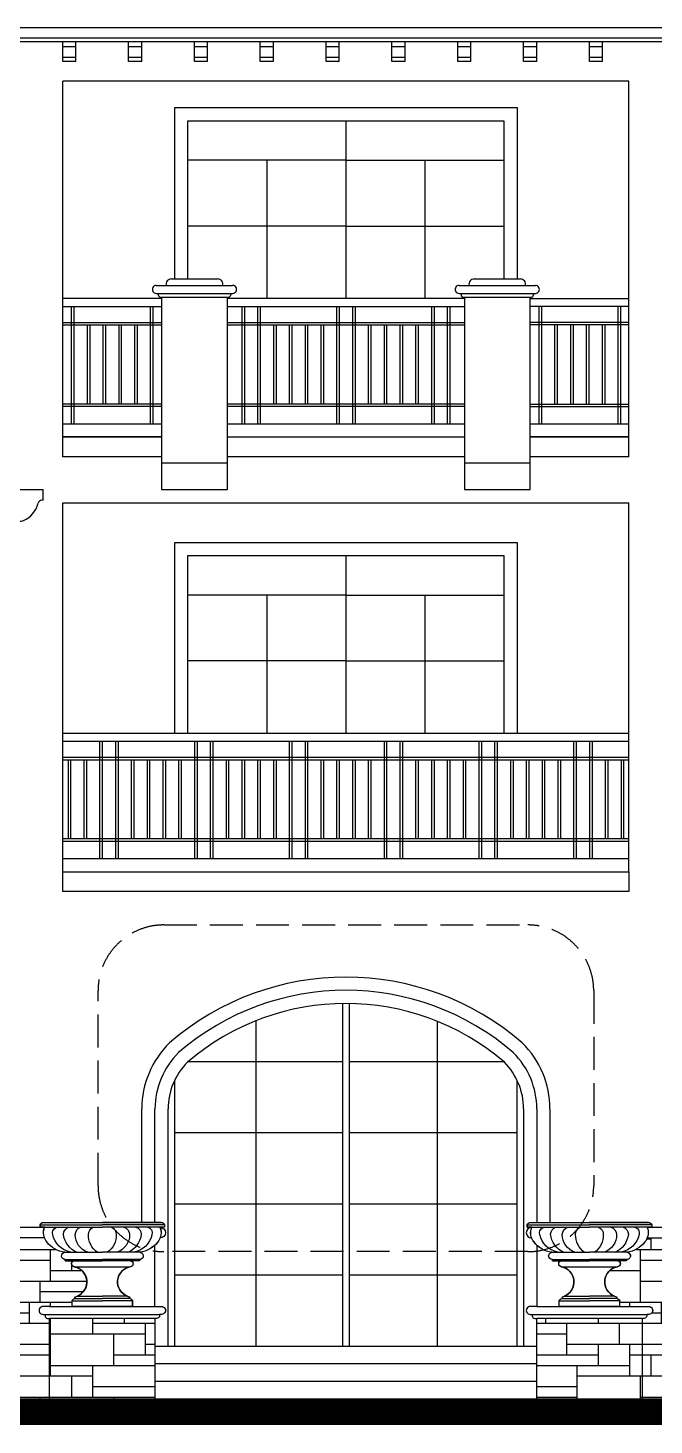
# Model space of a CAD drawing. Extents: x -34815 to 81416, y -425322 to 67478.
# Drawn here: x 24374 to 29129, y -275652 to -265047 of the extents above; entities that cross this region are included whole.
import ezdxf

# ---------------------------------------------------------------- set-up
doc = ezdxf.new("R2010")
doc.units = 0
doc.header["$LTSCALE"] = 1000
doc.header["$MEASUREMENT"] = 0
doc.linetypes.add('DASH', pattern=[0.35, 0.25, -0.1])
for name, color, linetype in [('MC', 4, 'Continuous'), ('PUB_HATCH', 8, 'Continuous'), ('STAIR', 4, 'Continuous'), ('WINDOW', 4, 'Continuous'), ('y-设计-02', 7, 'Continuous'), ('坯担层', 7, 'Continuous'), ('填充', 5, 'Continuous')]:
    doc.layers.add(name, color=color, linetype=linetype)
doc.layers.add('WALL', color=2, linetype='Continuous', lineweight=25)
pattern_1 = [(7.016477563892661e-15, (-33054.83186928149, -6.02341783193459e-12), (-2.483883642056758e-13, 1600), [1200, -400]), (7.016477563892661e-15, (-33054.83186928149, 79.99999999999397), (-2.483883642056758e-13, 1600), [-480, 480, -240, 400]), (7.016477563892661e-15, (-33054.83186928149, 159.999999999994), (-2.483883642056758e-13, 1600), [-720, 880.0000000000001]), (7.016477563892661e-15, (-33054.83186928149, 239.999999999994), (-2.483883642056758e-13, 1600), [720, -880.0000000000001]), (7.016477563892661e-15, (-33054.83186928149, 319.999999999994), (-2.483883642056758e-13, 1600), [-320, 1280]), (7.016477563892661e-15, (-33054.83186928149, 399.999999999994), (-2.483883642056758e-13, 1600), [560, -400, 480, -160]), (7.016477563892661e-15, (-32494.83186928149, 479.9999999999941), (-2.483883642056758e-13, 1600), [1280, -320]), (7.016477563892661e-15, (-33134.83186928149, 559.999999999994), (-2.483883642056758e-13, 1600), [880.0000000000001, -720]), (7.016477563892661e-15, (-33374.83186928149, 639.999999999994), (-2.483883642056758e-13, 1600), [720, -880.0000000000001]), (7.016477563892661e-15, (-33054.83186928149, 719.999999999994), (-2.483883642056758e-13, 1600), [1280, -320]), (7.016477563892661e-15, (-33054.83186928149, 799.999999999994), (-2.483883642056758e-13, 1600), [-640, 400, -240, 320]), (7.016477563892661e-15, (-32254.83186928149, 879.9999999999942), (-2.483883642056758e-13, 1600), [960, -640]), (7.016477563892661e-15, (-32894.83186928149, 959.999999999994), (-2.483883642056758e-13, 1600), [640, -320, 240, -400]), (7.016477563892661e-15, (-32574.83186928149, 1039.999999999994), (-2.483883642056758e-13, 1600), [640, -240, 400, -320]), (7.016477563892661e-15, (-31934.83186928149, 1119.999999999994), (-2.483883642056758e-13, 1600), [960, -640]), (7.016477563892661e-15, (-32574.83186928149, 1199.999999999994), (-2.483883642056758e-13, 1600), [640, -960]), (7.016477563892661e-15, (-32254.83186928149, 1279.999999999994), (-2.483883642056758e-13, 1600), [720, -880.0000000000001]), (7.016477563892661e-15, (-32254.83186928149, 1359.999999999994), (-2.483883642056758e-13, 1600), [-480, 1120]), (7.016477563892661e-15, (-32734.83186928149, 1439.999999999994), (-2.483883642056758e-13, 1600), [480, -1120]), (7.016477563892661e-15, (-32254.83186928149, 1519.999999999994), (-2.483883642056758e-13, 1600), [1120, -480]), (90, (-33054.83186928149, 639.999999999994), (-1600, -1.504166202738876e-13), [240, -640, 560, -160]), (90, (-32894.83186928149, 719.999999999994), (-1600, -1.504166202738876e-13), [400, -240, 160, -800]), (90, (-32814.83186928149, 399.999999999994), (-1600, -1.504166202738876e-13), [160, -1440]), (90, (-32734.83186928149, 239.999999999994), (-1600, -1.504166202738876e-13), [160, -960, 240, -240]), (90, (-32654.83186928149, 559.9999999999941), (-1600, -1.504166202738876e-13), [160, -1440]), (90, (-32574.83186928149, -5.948901322672887e-12), (-1600, -1.504166202738876e-13), [240, -720, 400, -240]), (90, (-32494.83186928149, 319.9999999999941), (-1600, -1.504166202738876e-13), [240, -1360]), (90, (-32414.83186928149, 719.9999999999941), (-1600, -1.504166202738876e-13), [240, -80, 160, -1120]), (90, (-32334.83186928149, 79.99999999999409), (-1600, -1.504166202738876e-13), [240, -1360]), (90, (-32254.83186928149, 479.9999999999941), (-1600, -1.504166202738876e-13), [240, -80, 240, -160, 400, -480]), (90, (-32094.83186928149, 479.9999999999941), (-1600, -1.504166202738876e-13), [-1120, 160, -160, 160]), (90, (-32014.83186928149, 719.9999999999941), (-1600, -1.504166202738876e-13), [160, -1440]), (90, (-31934.83186928149, 159.9999999999941), (-1600, -1.504166202738876e-13), [160, -560, 400, -480]), (90, (-31854.83186928149, 399.9999999999941), (-1600, -1.504166202738876e-13), [80, -1040, 240, -240]), (90, (-31774.83186928149, 479.9999999999942), (-1600, -1.504166202738876e-13), [400, -400, 240, -560]), (90, (-31694.83186928149, 879.9999999999943), (-1600, -1.504166202738876e-13), [240, -400, 160, -800]), (90, (-31614.83186928149, 319.9999999999942), (-1600, -1.504166202738876e-13), [160, -1440]), (90, (-31534.83186928149, 479.9999999999942), (-1600, -1.504166202738876e-13), [160, -480, 240, -720])]

# ---------------------------------------------------------------- blocks, each defined once
blk = doc.blocks.new('gfdrewtwe')
at = {"layer": 'WALL'}
for p, q in [((12339.7985711424, 35849.06771318459), (12689.79857090398, 35849.06771258854)), ((12224.7985706623, 35799.0677129769), (12804.80244399797, 35799.06771264547)), ((12224.80009657101, 35739.0677128875), (12804.80196353703, 35739.06771298191)), ((12239.79857105346, 35739.06771322277), (12239.79857105346, 35729.06771289308)), ((12789.79857099292, 35739.06771322277), (12789.79857099292, 35729.06771289308)), ((12259.79857105672, 35709.06771289308), (12769.80039462497, 35709.0677129762)), ((12264.7985710488, 35709.0677128939), (12264.79857111266, 34249.06771330383)), ((12764.7985710731, 34249.06771306541), (12764.79857107282, 35709.06771297538)), ((12764.79857107308, 34449.06771351832), (12264.79857110474, 34449.0677134985)), ((12264.79857111266, 34249.06771330383), (12764.79857111266, 34249.06771306541))]:
    blk.add_line(p, q, dxfattribs=at)
for centre, radius, start, end in [((12339.7985710828, 35809.06771354222), 40, 90, 194.4775130866641), ((12689.79857096359, 35809.06771354222), 40, 345.5224869133359, 90), ((12224.79857075171, 35769.06771284279), 30.00000005268088, 90.00000004002067, 270.000000066701), ((12804.79857129467, 35769.06771284279), 30.00000005268088, 269.9999999199587, 89.99999995997936), ((12259.79857105346, 35729.06771289308), 20, 180, 270), ((12769.79857099292, 35729.06771289308), 20, 269.9999999866598, 0)]:
    blk.add_arc(centre, radius, start, end, dxfattribs=at)
blk = doc.blocks.new('123')
for p, q in [((-73995.15248592373, -17366.14797846003), (-73895.15248592373, -17366.14797846003)), ((-73525.15248595044, -17366.14797846003), (-73425.15248595044, -17366.14797846003)), ((-73055.15248595044, -17366.14797846003), (-72955.15248595044, -17366.14797846003)), ((-72595.15248595044, -17366.14797846003), (-72495.15248595044, -17366.14797846003)), ((-72135.15248595044, -17366.14797846003), (-72035.15248595044, -17366.14797846003)), ((-71665.15248595044, -17366.14797846003), (-71565.15248595044, -17366.14797846003)), ((-71195.15248563408, -17366.14797846003), (-71095.15248563408, -17366.14797846003)), ((-73670.152485954, -19066.81021053753), (-74220.15248589346, -19066.81021010487)), ((-73731.42265274154, -19006.81021063859), (-74158.88231916897, -19006.81021039432)), ((-70870.13885349798, -19066.81021010487), (-71420.13885343744, -19066.81021010487)), ((-70931.40902028553, -19006.81021063859), (-71358.86868671306, -19006.81021039395)), ((-74195.15248589811, -19096.81021043374), (-73695.15248587413, -19096.81021035225)), ((-71395.1388534421, -19096.81021043374), (-70895.13885341813, -19096.81021035225))]:
    blk.add_line(p, q)
at = {"linetype": 'DASH'}
blk.add_lwpolyline([(-74195.15248905297, -17353.23393414263), (-74195.15248905297, -16776.81021008942), (-70895.13885033847, -16776.81021008942), (-70895.13885033847, -17353.23393414263)], dxfattribs=at)
for points in [[(-74195.15248905297, -17353.23393414263), (-70895.13885033847, -17353.23393414263)], [(-73995.15248592373, -17353.23393414263), (-73995.15248592373, -17435.07273512318), (-73895.15248592373, -17435.07273512318), (-73895.15248592373, -17353.23393414263)], [(-73525.15248595044, -17353.23393414263), (-73525.15248595044, -17435.07273512318), (-73425.15248595044, -17435.07273512318), (-73425.15248595044, -17353.23393414263)], [(-73055.15248595044, -17353.23393414263), (-73055.15248595044, -17435.07273512318), (-72955.15248595044, -17435.07273512318), (-72955.15248595044, -17353.23393414263)], [(-72595.15248595044, -17353.23393414263), (-72595.15248595044, -17435.07273512318), (-72495.15248595044, -17435.07273512318), (-72495.15248595044, -17353.23393414263)], [(-72135.15248595044, -17353.23393414263), (-72135.15248595044, -17435.07273512318), (-72035.15248595044, -17435.07273512318), (-72035.15248595044, -17353.23393414263)], [(-71665.15248595044, -17353.23393414263), (-71665.15248595044, -17435.07273512318), (-71565.15248595044, -17435.07273512318), (-71565.15248595044, -17353.23393414263)], [(-71195.15248563408, -17353.23393414263), (-71195.15248563408, -17435.07273512318), (-71095.15248563408, -17435.07273512318), (-71095.15248563408, -17353.23393414263)], [(-73895.15248592373, -17421.28803088044), (-73995.15248592373, -17421.28803088044)], [(-73425.15248595044, -17421.28803088044), (-73525.15248595044, -17421.28803088044)], [(-72955.15248595044, -17421.28803088044), (-73055.15248595044, -17421.28803088044)], [(-72495.15248595044, -17421.28803088044), (-72595.15248595044, -17421.28803088044)], [(-72035.15248595044, -17421.28803088044), (-72135.15248595044, -17421.28803088044)], [(-71565.15248595044, -17421.28803088044), (-71665.15248595044, -17421.28803088044)], [(-71095.15248563408, -17421.28803088044), (-71195.15248563408, -17421.28803088044)]]:
    blk.add_lwpolyline(points)
at = {"layer": 'WALL'}
for p, q in [((-74445.15248628135, -17256.64135086146), (-74245.15248905297, -17256.64135125881)), ((-74445.15249182459, -17336.64135098067), (-74445.15248628135, -17256.64135086146)), ((-74245.15248905297, -17269.69334261746), (-74145.15248905297, -17269.69334261746)), ((-70895.15248655411, -17256.64131778336), (-70895.13885033847, -17256.64131778324)), ((-70845.13885033847, -17256.64131734799), (-70645.1524868263, -17256.64131560712)), ((-70645.15248128306, -17336.64135288261), (-70645.1524868263, -17256.6413527634)), ((-74445.15249182459, -17336.64135098067), (-74435.96820743557, -17336.64135098067)), ((-70645.15248128306, -17336.64135288261), (-70654.33676567208, -17336.64135288261)), ((-74185.15199656959, -17496.64135145751), (-74260.0500196981, -17496.64135145751)), ((-70905.15297653805, -17496.64135335945), (-70830.25495340955, -17496.64135335945)), ((-74155.15248592373, -17556.64135145751), (-74155.15248592373, -17526.64135145751)), ((-74045.15248592373, -17556.64135154797), (-74155.15248592373, -17556.64135148487)), ((-74045.15248592373, -18956.81021027078), (-74045.15248592373, -17556.64135154797)), ((-73445.15248586626, -17606.64135213058), (-73445.15248586626, -17556.64135189217)), ((-71645.13885341026, -17556.64135292477), (-73445.15248586626, -17556.64135189217)), ((-71645.13885341024, -17606.64135316319), (-71645.13885341024, -17556.64135292477)), ((-71045.13885346771, -18956.81021061138), (-71045.13885346771, -17556.64135326896)), ((-70935.15248718392, -17556.64135333206), (-71045.13885346771, -17556.64135326897)), ((-70935.15248718392, -17556.64135335945), (-70935.15248718392, -17526.64135335945)), ((-73845.15248592373, -18956.81021061138), (-73845.1524859237, -17756.64135189217)), ((-73695.15248586626, -17756.64135213058), (-73845.15248586626, -17756.64135189217)), ((-71395.13885341024, -17756.64135316319), (-71245.13885341024, -17756.64135292477)), ((-71245.13885346771, -18956.81021027078), (-71245.13885346768, -17756.64135292477)), ((-74120.15248580452, -18956.81021014306), (-73770.15248604293, -18956.8102107391)), ((-71320.1388533485, -18956.81021014306), (-70970.13885358692, -18956.8102107391)), ((-74235.15248628461, -19006.81021035074), (-74158.88231916897, -19006.81021039432)), ((-74235.1509603759, -19066.81021044015), (-74220.15248589346, -19066.81021043771)), ((-74220.15248589346, -19066.81021010487), (-74220.15248589346, -19076.81021043456)), ((-73731.42265274154, -19006.81021063859), (-73655.14861294895, -19006.81021068218)), ((-73670.152485954, -19066.81021010487), (-73670.152485954, -19076.81021043456)), ((-73655.15248569415, -19066.81021053753), (-73670.152485954, -19066.81021053753)), ((-71435.1388538286, -19006.81021035074), (-71358.86868671296, -19006.81021039433)), ((-71435.13732791989, -19066.81021044015), (-71420.13885343743, -19066.81021043771)), ((-71420.13885343744, -19066.81021010487), (-71420.13885343744, -19076.81021043456)), ((-70931.40902028553, -19006.81021063859), (-70855.13498049293, -19006.81021068218)), ((-70870.13885349798, -19066.81021010487), (-70870.13885349798, -19076.81021043456)), ((-70870.13885349796, -19066.81021034818), (-70855.13546095387, -19066.81021034573)), ((-74200.1524858902, -19096.81021043456), (-74195.15248589811, -19096.81021043374)), ((-74195.15248589811, -19096.81021043374), (-74195.15248583432, -20556.81021002382)), ((-73695.15248587384, -20556.81021026224), (-73695.15248587413, -19096.81021035227)), ((-73695.15248587413, -19096.81021035225), (-73690.15066232195, -19096.81021035144)), ((-71400.13885343418, -19096.81021043456), (-71395.13885344211, -19096.81021043374)), ((-71395.1388534421, -19096.81021043374), (-71395.13885337824, -20556.81021002382)), ((-70895.13885341783, -20556.81021026224), (-70895.13885341812, -19096.81021035227)), ((-70895.13885341813, -19096.81021035225), (-70890.13702986593, -19096.81021035144)), ((-73695.1524858739, -20356.81020980932), (-74195.15248584223, -20356.81020982914)), ((-70895.13885341783, -20356.81020980932), (-71395.13885338616, -20356.81020982914)), ((-74195.15248583432, -20556.81021002382), (-73695.15248583432, -20556.81021026224)), ((-71395.13885337824, -20556.81021002382), (-70895.13885337824, -20556.81021026224))]:
    blk.add_line(p, q, dxfattribs=at)
blk.add_lwpolyline([(-74245.15248905297, -16673.31571214512), (-70845.13885033847, -16673.31571214512), (-70845.13885033847, -17269.69334261746), (-74245.15248905297, -17269.69334261746)], close=True, dxfattribs=at)
for centre, radius, start, end in [((-74435.96820743557, -17366.64135098067), 30, 12.21455005347739, 90), ((-74230.72214867349, -17322.21100830642), 180, 192.2145500534774, 248.4940173220383), ((-70859.58282443415, -17322.21101020835), 180, 291.5059826779618, 347.7854499465225), ((-70654.33676567208, -17366.64135288261), 30, 90, 167.7854499465226), ((-74260.05001879658, -17396.64135180978), 100, 248.4940173220383, 270), ((-74185.15248592373, -17526.64135145751), 30, 0, 90), ((-70905.15248718392, -17526.64135335945), 30, 90, 180), ((-70830.25495431107, -17396.64135371172), 100, 270, 291.5059826779618), ((-73447.15679015608, -17886.63417835396), 280, 89.58986015953268, 152.3376528771059), ((-71643.13454912043, -17886.63417938656), 280, 27.66234712289414, 90.41013984046731), ((-74120.15248586412, -18996.81020978543), 40, 90, 194.4775130861577), ((-73770.15248598333, -18996.81020978543), 40, 345.5224869138423, 90), ((-71320.1388534081, -18996.81020978543), 40, 90, 194.4775130861577), ((-70970.13885352731, -18996.81020978543), 40, 345.5224869138423, 90), ((-74235.1524861952, -19036.81021048485), 30.00000005268088, 90.00000004002067, 270.000000066701), ((-74200.15248589346, -19076.81021043456), 20, 180, 270), ((-73690.152485954, -19076.81021043456), 20, 269.9999999866598, 0), ((-73655.15248565224, -19036.81021048485), 30.00000005268088, 269.9999999199587, 89.99999995997936), ((-71435.13885373919, -19036.81021048485), 30.00000005268088, 90.00000004002067, 270.000000066701), ((-71400.13885343744, -19076.81021043456), 20, 180, 270), ((-70890.13885349798, -19076.81021043456), 20, 269.9999999866598, 0), ((-70855.13885319623, -19036.81021048485), 30.00000005268088, 269.9999999199587, 89.99999995997936)]:
    blk.add_arc(centre, radius, start, end, dxfattribs=at)
blk = doc.blocks.new('gter')
at = {"layer": 'WALL'}
for p, q in [((-32858.43412194305, -142185.2961055101), (-32058.43412266638, -142185.2961055101)), ((-32858.43412194305, -142885.2961055101), (-32858.43412194305, -142275.2961056015)), ((-32058.43412266638, -142275.2961056015), (-32858.43412194305, -142275.2961056015)), ((-32058.43412266638, -142275.2961056015), (-32058.43412266638, -142885.2961055101))]:
    blk.add_line(p, q, dxfattribs=at)
for points in [[(-32858.43412194305, -142185.2961055101), (-32908.4325964092, -142185.2961054877, 1.000050860621492), (-32908.43259642177, -142245.2961056069), (-32893.43412194305, -142245.2961056069), (-32893.43412194305, -142255.2961056069, 0.4142135623733349), (-32873.43412194305, -142275.2961056069), (-32858.43412194305, -142275.2961056015)], [(-32058.43412266638, -142185.2961055101), (-32008.43564820023, -142185.2961054877, -1.000050860621492), (-32008.43564818766, -142245.2961056069), (-32023.43412266638, -142245.2961056069), (-32023.43412266638, -142255.2961056069, -0.4142135623733349), (-32043.43412266638, -142275.2961056069), (-32058.43412266638, -142275.2961056015)]]:
    blk.add_lwpolyline(points, format="xyb", dxfattribs=at)
at = {"layer": '坯担层'}
blk.add_line((-32893.43412194305, -142245.2961056069), (-32023.43412266638, -142245.2961056069), dxfattribs=at)
blk = doc.blocks.new('fdtr')
for p, q in [((60219.31950257792, -40136.44465709884), (60119.31950257794, -40136.44465709884)), ((60119.31950257794, -40286.44468201593), (60119.31950257793, -40136.44465709884)), ((60219.31950257792, -40176.44468455808), (60119.31950257793, -40176.44468455808)), ((60219.31950257793, -40286.44468201593), (60219.31950257793, -40136.44465709884)), ((60219.31950257793, -40256.44468479836), (60119.31950257793, -40256.44468479836)), ((60219.31950257793, -40286.44468201592), (60119.31950257794, -40286.44468201592))]:
    blk.add_line(p, q)
blk = doc.blocks.new('fdgdfgdfg')
at = {"layer": '填充'}
for p, q in [((344912.5000091483, 34403.19552742378), (345374.5000091483, 34403.19552742378)), ((344912.5000091483, 34403.19552742378), (344912.5000091483, 34386.74338462613)), ((344912.5000091483, 34386.74338462613), (345374.5000091483, 34386.74338462613)), ((344937.100812929, 34422.19999869519), (345374.5000091483, 34422.19999869519)), ((345811.1662673666, 34422.19999869519), (345374.5000091483, 34422.19999869519)), ((345836.5000091483, 34403.19552742378), (345374.5000091483, 34403.19552742378)), ((345836.5000091483, 34386.74338462613), (345374.5000091483, 34386.74338462613)), ((345836.5000091483, 34403.19552742378), (345836.5000091483, 34386.74338462613)), ((345097.0332668373, 34200.12271962613), (345374.5000091483, 34200.12271962613)), ((345653.8878694774, 34200.12271962614), (345374.5000091483, 34200.12271962613)), ((345099.6137821483, 34146.9010652398), (345374.5000091483, 34146.9010652398)), ((345099.6137821483, 34137.4978252398), (345099.6137821483, 34146.9010652398)), ((345099.6137821483, 34137.5159202398), (345374.5000091483, 34137.5159202398)), ((345581.1303009024, 34092.87195597793), (345167.4922763208, 34092.87195597793)), ((345649.3862361483, 34146.9010652398), (345374.5000091483, 34146.9010652398)), ((345649.3862361483, 34137.5159202398), (345374.5000091483, 34137.5159202398)), ((345649.3862361483, 34137.4978252398), (345649.3862361483, 34146.9010652398)), ((345188.8470140441, 33874.92180569518), (345374.5000091483, 33874.92180569518)), ((345560.1530042525, 33874.92180569518), (345374.5000091483, 33874.92180569518)), ((345150.2080951483, 33798.84873169518), (345150.2080951483, 33841.75220769519)), ((345150.2080951483, 33841.40347469518), (345374.5000091483, 33841.40347469518)), ((345150.2080951483, 33798.49999869518), (345374.5000091483, 33798.49999869518)), ((345168.8280890565, 33857.49223969518), (345374.5000091483, 33857.49223969518)), ((345580.1719292401, 33857.49223969518), (345374.5000091483, 33857.49223969518)), ((345598.7919231483, 33841.40347469518), (345374.5000091483, 33841.40347469518)), ((345598.7919231483, 33798.49999869518), (345374.5000091483, 33798.49999869518)), ((345598.7919231483, 33798.84873169518), (345598.7919231483, 33841.75220769519))]:
    blk.add_line(p, q, dxfattribs=at)
for centre, radius, start, end in [((344938.9768617551, 34394.3149734725), 27.92647422153224, 93.85192531147337, 161.45812393836), ((345046.7825904607, 34345.64608341454), 108.1650367669557, 158.257184966568, 219.6132930613523), ((345047.6902586493, 34344.47398737973), 43.02732999270886, 100.23517226451, 195.8049123295878), ((345143.6114202276, 34332.6007100502), 57.87276100351733, 108.1769501801517, 177.3240239234272), ((345234.2747632319, 34328.25253653612), 61.58805214906577, 108.4127433198153, 176.2997846555447), ((345326.3036311649, 34335.31325625363), 54.52259888312446, 111.4835889346255, 182.43579109333), ((345422.7080532447, 34335.31325625363), 54.52259888312446, 357.56420890667, 68.51641106537446), ((345514.7369211777, 34328.25253653612), 61.58805214906577, 3.700215344455289, 71.58725668018465), ((345605.400264182, 34332.6007100502), 57.87276100351733, 2.675976076572763, 71.82304981984832), ((345701.3214257603, 34344.47398737973), 43.02732999270886, 344.1950876704121, 79.76482773549), ((345702.2290939488, 34345.64608341454), 108.1650367669557, 320.3867069386477, 21.74281503343198), ((345810.3723590653, 34394.72271965192), 27.46711798493966, 17.96710652534676, 88.34369477516587), ((345173.0758858291, 34367.77966358489), 170.4241726717486, 191.8596462464994, 258.5431996489844), ((345252.7035363586, 34353.70386286456), 167.913088015976, 186.2915496880832, 246.9350766193701), ((345310.97629812, 34330.68019822253), 138.1698596181175, 179.3584869904182, 251.0710283700375), ((345426.0764074372, 34326.33798017347), 154.3897447743511, 177.5283454037464, 235.4265909323349), ((345322.9352769723, 34326.33798017347), 154.3897447743511, 304.573409067665, 2.471654596253615), ((345438.0353862896, 34330.68019822253), 138.1698596181175, 288.9289716299626, 0.6415130095817435), ((345496.308148051, 34353.70386286456), 167.913088015976, 293.0649233806299, 353.7084503119169), ((345575.9357985805, 34367.77966358489), 170.4241726717486, 281.4568003510156, 348.1403537535007), ((345120.9364053381, 34396.64089552873), 197.9665463917386, 217.2984373112012, 263.0649962534183), ((345097.4195056089, 34173.46806000051), 26.65745787105104, 90.83018515792293, 274.7215752438942), ((345650.2780484212, 34173.62684074741), 26.74065080759244, 268.0888065651191, 82.24174081372072), ((345626.9070273066, 34398.03013765769), 199.7381084224161, 277.7633091789091, 322.5876221160533), ((345167.9109584607, 34115.2507786684), 22.3827388794478, 91.07181336657119, 268.9281866334288), ((345147.8604373661, 33980.92718715808), 113.6531581913771, 291.1388040840908, 80.05314415829517), ((345602.7698828037, 33980.92718715808), 113.6531581913771, 99.94685584170483, 248.8611959159092), ((345579.9324478662, 34115.2507786684), 22.3827388794478, 271.0718133665712, 88.92818663342881), ((345193.2495893492, 33849.65391382172), 25.64856777768728, 99.88376434437596, 162.2054451357366), ((345555.7504289474, 33849.65391382172), 25.64856777768728, 17.7945548642634, 80.11623565562404), ((345177.5079350433, 33828.62769070199), 30.14136551213473, 106.7365352105982, 154.9213375433944), ((345571.4920832532, 33828.62769070199), 30.14136551213473, 25.07866245660558, 73.26346478940175)]:
    blk.add_arc(centre, radius, start, end, dxfattribs=at)

msp = doc.modelspace()

# ---------------------------------------------------------------- hatches: boundary and pattern name
at = {"layer": 'PUB_HATCH'}
h = msp.add_hatch(dxfattribs=at)
h.set_pattern_fill('文化石01', color=256, scale=100, style=0)
h.set_pattern_definition(pattern_1)
edge = h.paths.add_edge_path()
edge.add_line((20538.59662816004, -274231.8052191283), (20538.59787411912, -275451.8052182462))
edge.add_line((20538.59787411912, -275451.8052182462), (24538.59787481256, -275451.8052182462))
edge.add_line((24538.59787481256, -275451.8052182462), (24538.59787481256, -274841.8052183529))
edge.add_line((24538.59787481256, -274841.8052183529), (24523.59787481977, -274841.8052183583))
edge.add_arc((24523.59787481256, -274821.8052183583), 20, 180, 270.0000000206565, ccw=False)
edge.add_line((24503.59787481256, -274821.8052183583), (24503.59787481256, -274811.8052183582))
edge.add_line((24503.59787481256, -274811.8052183582), (24488.59940022723, -274811.8052183582))
edge.add_arc((24488.59787456023, -274781.8052182986), 30.00000009839897, 89.99708596305379, 270.00291380932885, ccw=False)
edge.add_line((24488.59940034641, -274751.805218239), (24708.92295452034, -274751.4481156695))
edge.add_line((24708.92295452034, -274751.4481156695), (24709.29821877733, -274707.8720588374))
edge.add_arc((24735.98013275865, -274719.2931747903), 29.02354946101815, 105.14684215262051, 156.8267943651645, ccw=False)
edge.add_arc((24753.48347830652, -274699.4747314018), 26.39216010490178, 99.69490555613868, 161.9059689594932, ccw=False)
edge.add_arc((24706.38159013471, -274565.02826435), 116.5203209850269, 291.4749313059245, 439.8091632026042)
edge.add_arc((24727.03749696771, -274427.4394744366), 22.90673868560082, 91.03943418857358, 269.89925740385155, ccw=False)
edge.add_line((24726.62195604098, -274404.5365051323), (24657.11437800959, -274404.5365051323))
edge.add_line((24657.11437800959, -274404.5365051323), (24657.48964226844, -274395.0203698284))
edge.add_arc((24654.87318192592, -274367.8433160339), 27.30271264318188, 90.84207192757151, 275.49918053330225, ccw=False)
edge.add_arc((24670.55806462515, -274153.9490575326), 187.286596131005, 204.5637841931355, 265.07276753596864, ccw=False)
edge.add_line((24500.22108294121, -274231.8052182468), (23838.84491558467, -274231.806606131))
edge.add_arc((23868.83216820189, -274429.5457647901), 200.0000254668113, 98.62323182425321, 180.6476967945521)
edge.add_line((23668.84492164063, -274431.8066052489), (23638.84492164063, -274431.8066052489))
edge.add_line((23638.84492164063, -274431.8066052489), (23638.84492164063, -274481.8066052489))
edge.add_line((23638.84492164063, -274481.8066052489), (21538.84987145907, -274481.8066052489))
edge.add_line((21538.84987145907, -274481.8066052489), (21538.84987145906, -274431.8066052489))
edge.add_line((21538.84987145906, -274431.8066052489), (21508.84987145907, -274431.8066052489))
edge.add_arc((21308.9611202739, -274429.510190787), 199.9019418858787, 359.341788531222, 441.4976363477744)
edge.add_line((21338.51666463766, -274231.8052182469), (20538.59662816004, -274231.8052191283))
edge.add_line((20538.59662816004, -274231.8052191283), (20538.59787411912, -275451.8052182462))
edge.add_line((20538.59787411912, -275451.8052182462), (20538.59662816004, -274231.8052191283))
h = msp.add_hatch(dxfattribs=at)
h.set_pattern_fill('文化石01', color=256, scale=100, style=0)
h.set_pattern_definition(pattern_1)
edge = h.paths.add_edge_path()
edge.add_line((31838.59787394828, -274231.805219129), (31838.59787394828, -275451.8052182462))
edge.add_line((31838.59787394828, -275451.8052182462), (29038.59787314894, -275451.8052182462))
edge.add_line((29038.59787314894, -275451.8052182462), (29038.59787314894, -274841.8052183529))
edge.add_line((29038.59787314894, -274841.8052183529), (29053.59787314174, -274841.8052183583))
edge.add_arc((29053.59787314895, -274821.8052183583), 20, 269.9999999793435, 360)
edge.add_line((29073.59787314894, -274821.8052183583), (29073.59787314894, -274811.8052183582))
edge.add_line((29073.59787314894, -274811.8052183582), (29088.59634773427, -274811.8052183582))
edge.add_arc((29088.59787340128, -274781.8052182986), 30.00000009839897, 269.9970861906712, 450.0029140369463)
edge.add_line((29088.59634761509, -274751.805218239), (28868.27279344117, -274751.4481156695))
edge.add_line((28868.27279344117, -274751.4481156695), (28867.89752918418, -274707.8720588374))
edge.add_arc((28841.21561520285, -274719.2931747903), 29.02354946101815, 23.17320563483549, 74.85315784737952)
edge.add_arc((28823.71226965498, -274699.4747314018), 26.39216010490178, 18.09403104050686, 80.30509444386132)
edge.add_arc((28870.8141578268, -274565.02826435), 116.5203209850269, 100.19083679739578, 248.52506869407551, ccw=False)
edge.add_arc((28850.1582509938, -274427.4394744366), 22.90673868560082, 270.1007425961485, 448.9605658114263)
edge.add_line((28850.57379192053, -274404.5365051323), (28920.08136995192, -274404.5365051323))
edge.add_line((28920.08136995192, -274404.5365051323), (28919.70610569307, -274395.0203698284))
edge.add_arc((28922.32256603559, -274367.8433160339), 27.30271264318188, 264.5008194666977, 449.1579280724286)
edge.add_arc((28906.63768333635, -274153.9490575326), 187.286596131005, 274.9272324640314, 335.4362158068645)
edge.add_line((29076.9746650203, -274231.8052182468), (29738.35083237684, -274231.806606131))
edge.add_arc((29708.36357975961, -274429.5457647901), 200.0000254668113, -0.6476967945520755, 81.37676817574669, ccw=False)
edge.add_line((29908.35082632088, -274431.8066052489), (29938.35082632088, -274431.8066052489))
edge.add_line((29938.35082632088, -274431.8066052489), (29938.35082632088, -274481.8066052489))
edge.add_line((29938.35082632088, -274481.8066052489), (30838.35083151836, -274481.8066052489))
edge.add_line((30838.35083151836, -274481.8066052489), (30838.35083151836, -274431.8066052489))
edge.add_line((30838.35083151836, -274431.8066052489), (30868.35083151836, -274431.8066052489))
edge.add_arc((31068.23958270352, -274429.510190787), 199.9019418858787, 98.5023636522256, 180.658211468778, ccw=False)
edge.add_line((31038.68403833976, -274231.8052182469), (31838.59787394828, -274231.805219129))
edge.add_line((31838.59787394828, -274231.805219129), (31838.59787394828, -275451.8052182462))
edge.add_line((31838.59787394828, -275451.8052182462), (31838.59787394828, -274231.805219129))
h = msp.add_hatch(dxfattribs=at)
h.set_pattern_fill('文化石01', color=256, scale=100, style=0)
h.set_pattern_definition(pattern_1)
h.paths.add_polyline_path([(25338.59787408923, -274841.8052183529), (24538.59787481256, -274841.8052183528), (24538.59787481256, -275451.8052182462), (25338.59787408923, -275451.8052182462)])
h = msp.add_hatch(dxfattribs=at)
h.set_pattern_fill('文化石01', color=256, scale=100, style=0)
h.set_pattern_definition(pattern_1)
h.paths.add_polyline_path([(29038.59787314894, -274841.8052183529), (28238.59787387227, -274841.8052183529), (28238.59787387227, -275451.8052182462), (29038.59787314894, -275451.8052182461)])

# ---------------------------------------------------------------- linework, layer by layer
for p, q in [((32496.61684100123, -265047.1523711769), (19880.57890689516, -265047.1523711928)), ((20038.59787394814, -265121.805218262), (32338.59787394825, -265121.805218259)), ((24638.59787394819, -268051.8052182462), (25388.59787396595, -268051.8052182462)), ((25888.59787394819, -268051.8052182462), (27688.59787396595, -268051.8052182462)), ((28188.59787394819, -268051.8052182461), (28938.59787394819, -268051.8052182461)), ((25388.59787397031, -268151.8052182462), (24638.59787394819, -268151.8052182462)), ((24638.59787394819, -271351.8052182462), (28938.59787394819, -271351.8052182461)), ((25338.59787408923, -275051.8052182462), (28238.59787387228, -275051.8052182462)), ((25338.59787408923, -275184.8052182462), (28238.59787387228, -275184.8052182462)), ((25338.59787408923, -275317.8052182462), (28238.59787387228, -275317.8052182462)), ((18212.60047377661, -275451.8052182462), (56321.0468690633, -275451.8052182462))]:
    msp.add_line(p, q)
at = {"linetype": 'DASH'}
msp.add_lwpolyline([(25406.30826406776, -271855.8066049815), (28170.88748382953, -271855.8066049815, -0.4142135623730966), (28670.88748382953, -272355.8066049815), (28670.88748382953, -273835.5554190899, -0.414213562373095), (28170.88748382953, -274335.5554190899), (25406.30826406776, -274335.5554190899, -0.414213562373095), (24906.30826406776, -273835.5554190899), (24906.30826406776, -272355.8066049815, -0.414213562373095)], format="xyb", close=True, dxfattribs=at)
msp.add_lwpolyline([(28138.59779444283, -273251.8076120816, 0.1990235488190775), (27991.9999059268, -272898.1030071425, 0.3708622640657087), (25585.19584196869, -272898.1030071425, 0.1990235488280842), (25438.59795345266, -273251.8076120816, 0.1990235488280842)], format="xyb")
for points in [[(25438.59787394825, -275051.8052182462), (25438.59795345271, -273251.8076120569)], [(28138.5978741197, -273251.8076120535), (28138.5978741197, -275051.8052182462)]]:
    msp.add_lwpolyline(points)
at = {"const_width": 200}
msp.add_lwpolyline([(18212.60047377661, -275551.8052182462), (56321.0468690633, -275551.8052182462)], dxfattribs=at)
at = {"layer": 'MC'}
for p, q in [((26763.60049868139, -272453.7058727273), (26763.60049868139, -275051.8052185174)), ((26813.60049868139, -272453.7059457829), (26813.60049868139, -275051.8052185277)), ((26105.7971424828, -272584.078487033), (26105.7971424828, -275051.8052182257)), ((27480.79698288019, -272587.8383306952), (27480.79698288019, -275051.8052182262)), ((25591.63798395495, -272891.7790599813), (26763.60049868139, -272891.7790602211)), ((26813.60049868163, -272891.7790602315), (27985.55760544047, -272891.7790604713)), ((25488.59787394802, -275051.8052182462), (25488.59787394802, -273033.8602712094)), ((28088.5975547428, -275051.805218799), (28088.5975547428, -273033.8599404506)), ((25488.59787394802, -273431.7855995342), (26763.60049868139, -273431.7855997952)), ((26813.60049868139, -273431.7855998055), (28088.5975547428, -273431.7856000665)), ((25488.59787394802, -273971.7921391081), (26763.60049868139, -273971.7921393692)), ((26813.60049868139, -273971.7921393794), (28088.5975547428, -273971.7921396405)), ((25488.59787394802, -274511.7986786822), (26763.60049868139, -274511.7986789434)), ((26813.60049868139, -274511.7986789535), (28088.5975547428, -274511.7986792147))]:
    msp.add_line(p, q, dxfattribs=at)
at = {"layer": 'STAIR'}
for p, q in [((25488.59784475333, -266951.8052186026), (25488.59784475333, -265651.8052182462)), ((25488.59784475333, -265651.8052182462), (28088.59784475385, -265651.8052182461)), ((25588.59784475333, -266951.805218773), (25588.59784475333, -265751.8052182462)), ((25588.59784475333, -265751.8052182462), (27988.59784475385, -265751.8052182461)), ((27988.59784475385, -265751.8052182461), (27988.59784475391, -266951.8052189433)), ((28088.59784475385, -265651.8052182461), (28088.59784475385, -266951.8052191136)), ((25388.59787392445, -267101.8052185713), (24638.59787394819, -267101.8052180521)), ((27688.59787392439, -267101.8052184707), (25888.59787394802, -267101.8052172245)), ((28188.59787400064, -267101.8052185713), (28938.59787397689, -267101.8052180521)), ((24638.59787394819, -267161.8052206457), (25388.59787392706, -267161.8052201243)), ((24703.13400212137, -267161.8052206321), (24703.13400212131, -268051.8052182462)), ((24723.13400212189, -267161.8052206183), (24723.13400212119, -268051.8052182462)), ((25303.13400212224, -267161.8052201904), (25303.13400212224, -268051.8052181834)), ((25323.13400212178, -267161.8052201774), (25323.13400212178, -268051.8052181836)), ((25888.59787394802, -267161.8052212751), (27688.59787392701, -267161.8052200237)), ((25998.13400212079, -267161.8052211229), (25998.13400212172, -268051.805218242)), ((26018.13400212218, -267161.8052211097), (26018.13400212172, -268051.8052182418)), ((26118.13400212079, -267161.8052210435), (26118.13400212172, -268051.8052181626)), ((26138.13400212218, -267161.8052210303), (26138.13400212172, -268051.8052181624)), ((26718.13400212172, -267161.8052206329), (26718.13400212172, -268051.8052181624)), ((26738.13400212172, -267161.8052206329), (26738.13400212172, -268051.8052181624)), ((26838.13400212172, -267161.8052206329), (26838.13400212172, -268051.8052181624)), ((26858.13400212172, -267161.8052206329), (26858.13400212172, -268051.8052181624)), ((27438.13400212218, -267161.8052201692), (27438.13400212218, -268051.8052181622)), ((27458.13400212172, -267161.8052201562), (27458.13400212172, -268051.8052181624)), ((27558.13400212218, -267161.8052200899), (27558.13400212218, -268051.8052180829)), ((27578.13400212172, -267161.8052200768), (27578.13400212172, -268051.805218083)), ((28938.59787397689, -267161.8052206457), (28188.59787399802, -267161.8052201243)), ((28254.06174580325, -267161.8052201774), (28254.06174580325, -268051.8052181836)), ((28274.06174580278, -267161.8052201904), (28274.06174580278, -268051.8052181834)), ((28854.06174580313, -267161.8052206183), (28854.06174580383, -268051.8052182462)), ((28874.06174580372, -267161.8052206321), (28874.06174580372, -268051.8052182462)), ((24638.59787394819, -267281.8052206457), (25388.5978739323, -267281.8052201243)), ((24638.59787394819, -267301.8052206456), (25388.59787393318, -267301.8052201242)), ((24823.13400212131, -267301.8052208925), (24823.13400212131, -267901.8052183426)), ((24843.13400212178, -267301.8052209057), (24843.13400212131, -267901.8052183423)), ((24943.13400212085, -267301.8052208928), (24943.13400212085, -267901.8052183428)), ((24963.13400212131, -267301.8052209059), (24963.13400212085, -267901.8052183426)), ((25063.13400212131, -267301.8052210516), (25063.13400212131, -267901.8052185016)), ((25083.13400212178, -267301.8052210647), (25083.13400212131, -267901.8052185014)), ((25183.13400212224, -267301.8052202984), (25183.13400212224, -267901.8052182631)), ((25203.13400212178, -267301.8052202845), (25203.13400212178, -267901.8052182631)), ((25888.59787394808, -267281.8052212751), (27688.59787393225, -267281.8052200237)), ((25888.59787394808, -267301.8052212751), (27688.59787393312, -267301.8052200236)), ((26238.13400212172, -267301.8052209641), (26238.13400212218, -267901.8052184008)), ((26258.13400212218, -267301.805220951), (26258.13400212218, -267901.805218401)), ((26358.13400212218, -267301.8052208053), (26358.13400212265, -267901.805218242)), ((26378.13400212265, -267301.8052207922), (26378.13400212265, -267901.8052182422)), ((26478.13400212172, -267301.8052208051), (26478.13400212218, -267901.8052182418)), ((26498.13400212218, -267301.805220792), (26498.13400212218, -267901.805218242)), ((26598.13400212172, -267301.8052207256), (26598.13400212218, -267901.8052181622)), ((26618.13400212218, -267301.8052207124), (26618.13400212218, -267901.8052181625)), ((26958.13400212125, -267301.8052207124), (26958.13400212125, -267901.8052181625)), ((26978.13400212172, -267301.8052207256), (26978.13400212125, -267901.8052181622)), ((27078.13400212125, -267301.805220792), (27078.13400212125, -267901.805218242)), ((27098.13400212172, -267301.8052208051), (27098.13400212125, -267901.8052182418)), ((27198.13400212079, -267301.8052207922), (27198.13400212079, -267901.8052182422)), ((27218.13400212125, -267301.8052208053), (27218.13400212079, -267901.805218242)), ((27318.13400212125, -267301.805220951), (27318.13400212125, -267901.805218401)), ((27338.13400212172, -267301.8052209641), (27338.13400212125, -267901.8052184008)), ((28938.59787397689, -267281.8052206457), (28188.59787399272, -267281.8052201243)), ((28938.59787397689, -267301.8052206456), (28188.59787399191, -267301.8052201242)), ((28374.06174580325, -267301.8052202845), (28374.06174580325, -267901.8052182631)), ((28394.06174580278, -267301.8052202984), (28394.06174580278, -267901.8052182631)), ((28494.06174580325, -267301.8052210647), (28494.06174580372, -267901.8052185014)), ((28514.06174580372, -267301.8052210516), (28514.06174580372, -267901.8052185016)), ((28614.06174580372, -267301.8052209059), (28614.06174580418, -267901.8052183426)), ((28634.06174580418, -267301.8052208928), (28634.06174580418, -267901.8052183428)), ((28734.06174580325, -267301.8052209057), (28734.06174580372, -267901.8052183423)), ((28754.06174580372, -267301.8052208925), (28754.06174580372, -267901.8052183426)), ((25388.59787395943, -267901.8052182631), (24638.59787394819, -267901.8052182631)), ((25388.5978739603, -267921.8052182631), (24638.59787394819, -267921.8052182629)), ((27688.59787395937, -267901.8052181625), (25888.59787394819, -267901.8052181625)), ((27688.59787396024, -267921.8052181625), (25888.59787394819, -267921.8052181624)), ((28188.59787396566, -267901.8052182631), (28938.59787397689, -267901.8052182631)), ((28188.59787396478, -267921.8052182631), (28938.59787397689, -267921.8052182629)), ((25488.59784475333, -270401.8052182462), (25488.59784475333, -268951.8052182462)), ((25488.59784475333, -268951.8052182462), (28088.59784475385, -268951.8052182461)), ((28088.59784475385, -268951.8052182461), (28088.59784475391, -270401.8052182462)), ((25588.59784475333, -270401.8052182462), (25588.59784475333, -269051.8052182462)), ((25588.59784475333, -269051.8052182462), (27988.59784475385, -269051.8052182461)), ((27988.59784475385, -269051.8052182461), (27988.59784475391, -270401.8052182462)), ((28938.59787394819, -270401.8052202751), (24638.59787395198, -270401.8052172982)), ((24638.59787394936, -270461.8052212099), (28938.59787394819, -270461.8052182207)), ((24918.13400212079, -270461.8052211272), (24918.13400212172, -271351.8052182463)), ((24938.13400212218, -270461.805221114), (24938.13400212172, -271351.8052182461)), ((25038.13400212079, -270461.8052210478), (25038.13400212172, -271351.8052181669)), ((25058.13400212218, -270461.8052210346), (25058.13400212172, -271351.8052181667)), ((25638.13400212172, -270461.8052206372), (25638.13400212172, -271351.8052181667)), ((25658.13400212172, -270461.8052206372), (25658.13400212172, -271351.8052181667)), ((25758.13400212172, -270461.8052206372), (25758.13400212172, -271351.8052181667)), ((25778.13400212172, -270461.8052206372), (25778.13400212172, -271351.8052181667)), ((26358.13400212218, -270461.8052201736), (26358.13400212218, -271351.8052181666)), ((26378.13400212172, -270461.8052201605), (26378.13400212172, -271351.8052181667)), ((26478.13400212218, -270461.8052200942), (26478.13400212218, -271351.8052180872)), ((26498.13400212172, -270461.8052200811), (26498.13400212172, -271351.8052180873)), ((27078.13400212265, -270461.8052201736), (27078.13400212265, -271351.8052181666)), ((27098.13400212218, -270461.8052201605), (27098.13400212218, -271351.8052181667)), ((27198.13400212265, -270461.8052200942), (27198.13400212265, -271351.8052180872)), ((27218.13400212218, -270461.8052200811), (27218.13400212218, -271351.8052180873)), ((27798.13400212317, -270461.8052201736), (27798.13400212317, -271351.8052181666)), ((27818.13400212271, -270461.8052201605), (27818.13400212271, -271351.8052181667)), ((27918.13400212317, -270461.8052200942), (27918.13400212317, -271351.8052180872)), ((27938.13400212271, -270461.8052200811), (27938.13400212271, -271351.8052180873)), ((28518.13400212364, -270461.8052201736), (28518.13400212364, -271351.8052181666)), ((28538.13400212317, -270461.8052201605), (28538.13400212317, -271351.8052181667)), ((28638.13400212364, -270461.8052200942), (28638.13400212364, -271351.8052180872)), ((28658.13400212317, -270461.8052200811), (28658.13400212317, -271351.8052180873)), ((24638.59787394412, -270581.8052212099), (28938.59787394819, -270581.8052182207)), ((24638.59787394325, -270601.8052212099), (28938.59787394819, -270601.8052182203)), ((24678.13400212125, -270601.8052208102), (24678.13400212172, -271201.8052182469)), ((24698.13400212172, -270601.8052207971), (24698.13400212172, -271201.8052182471)), ((24798.13400212125, -270601.8052207307), (24798.13400212172, -271201.8052181674)), ((24818.13400212172, -270601.8052207176), (24818.13400212172, -271201.8052181676)), ((25158.13400212172, -270601.8052209684), (25158.13400212218, -271201.8052184051)), ((25178.13400212218, -270601.8052209553), (25178.13400212218, -271201.8052184053)), ((25278.13400212218, -270601.8052208096), (25278.13400212265, -271201.8052182463)), ((25298.13400212265, -270601.8052207965), (25298.13400212265, -271201.8052182465)), ((25398.13400212172, -270601.8052208094), (25398.13400212218, -271201.8052182461)), ((25418.13400212218, -270601.8052207963), (25418.13400212218, -271201.8052182463)), ((25518.13400212172, -270601.8052207299), (25518.13400212218, -271201.8052181666)), ((25538.13400212218, -270601.8052207167), (25538.13400212218, -271201.8052181668)), ((25878.13400212125, -270601.8052207167), (25878.13400212125, -271201.8052181668)), ((25898.13400212172, -270601.8052207299), (25898.13400212125, -271201.8052181666)), ((25998.13400212125, -270601.8052207963), (25998.13400212125, -271201.8052182463)), ((26018.13400212172, -270601.8052208094), (26018.13400212125, -271201.8052182461)), ((26118.13400212079, -270601.8052207965), (26118.13400212079, -271201.8052182465)), ((26138.13400212125, -270601.8052208096), (26138.13400212079, -271201.8052182463)), ((26238.13400212125, -270601.8052209553), (26238.13400212125, -271201.8052184053)), ((26258.13400212172, -270601.8052209684), (26258.13400212125, -271201.8052184051)), ((26598.13400212125, -270601.8052207167), (26598.13400212125, -271201.8052181668)), ((26618.13400212172, -270601.8052207299), (26618.13400212125, -271201.8052181666)), ((26718.13400212125, -270601.8052207963), (26718.13400212125, -271201.8052182463)), ((26738.13400212172, -270601.8052208094), (26738.13400212125, -271201.8052182461)), ((26838.13400212079, -270601.8052207965), (26838.13400212079, -271201.8052182465)), ((26858.13400212125, -270601.8052208096), (26858.13400212079, -271201.8052182463)), ((26958.13400212125, -270601.8052209553), (26958.13400212125, -271201.8052184053)), ((26978.13400212172, -270601.8052209684), (26978.13400212125, -271201.8052184051)), ((27318.13400212172, -270601.8052207167), (27318.13400212172, -271201.8052181668)), ((27338.13400212218, -270601.8052207299), (27338.13400212172, -271201.8052181666)), ((27438.13400212172, -270601.8052207963), (27438.13400212172, -271201.8052182463)), ((27458.13400212218, -270601.8052208094), (27458.13400212172, -271201.8052182461)), ((27558.13400212125, -270601.8052207965), (27558.13400212125, -271201.8052182465)), ((27578.13400212172, -270601.8052208096), (27578.13400212125, -271201.8052182463)), ((27678.13400212172, -270601.8052209553), (27678.13400212172, -271201.8052184053)), ((27698.13400212218, -270601.8052209684), (27698.13400212172, -271201.8052184051)), ((28038.13400212218, -270601.8052207167), (28038.13400212218, -271201.8052181668)), ((28058.13400212265, -270601.8052207299), (28058.13400212218, -271201.8052181666)), ((28158.13400212218, -270601.8052207963), (28158.13400212218, -271201.8052182463)), ((28178.13400212265, -270601.8052208094), (28178.13400212218, -271201.8052182461)), ((28278.13400212172, -270601.8052207965), (28278.13400212172, -271201.8052182465)), ((28298.13400212218, -270601.8052208096), (28298.13400212172, -271201.8052182463)), ((28398.13400212218, -270601.8052209553), (28398.13400212218, -271201.8052184053)), ((28418.13400212265, -270601.8052209684), (28418.13400212218, -271201.8052184051)), ((28758.13400212271, -270601.8052207167), (28758.13400212271, -271201.8052181668)), ((28778.13400212317, -270601.8052207299), (28778.13400212271, -271201.8052181666)), ((28878.13400212271, -270601.8052207963), (28878.13400212271, -271201.8052182463)), ((28898.13400212317, -270601.8052208094), (28898.13400212271, -271201.8052182461)), ((28938.59787394819, -271201.8052181668), (24638.59787391705, -271201.8052181668)), ((28938.59787394819, -271221.805218167), (24638.59787391618, -271221.8052181667))]:
    msp.add_line(p, q, dxfattribs=at)
at = {"layer": 'WALL'}
for p, q in [((32338.59787394819, -265151.8052182462), (20038.59787394819, -265151.8052182462)), ((28938.59787394819, -265451.8052182462), (24638.59787394819, -265451.8052182462)), ((25888.59787394819, -268151.8052182462), (27688.59787397031, -268151.8052181675)), ((28938.59787394819, -268151.8052182462), (28188.59787394819, -268151.8052182462)), ((24638.59787394819, -268651.8052182462), (28938.59787394819, -268651.8052182462)), ((24499.61021254021, -274151.8052182465), (23838.84987378996, -274151.8052182468)), ((24499.82522087371, -274231.8052182469), (23838.85827390637, -274231.8052182469)), ((29076.97466502029, -274231.8052182469), (29738.0176194995, -274231.8052182469)), ((29838.35082891965, -274151.8052182469), (29077.20683453214, -274151.8052182469)), ((24538.59787481256, -274751.8052182616), (25338.59787408923, -274751.8052182616)), ((24538.59787481256, -275451.8052182615), (24538.59787481256, -274841.8052183529)), ((25338.59787408923, -274841.8052183529), (24538.59787481256, -274841.8052183529)), ((25338.59787408923, -274841.8052183529), (25338.59787408923, -275451.8052182615))]:
    msp.add_line(p, q, dxfattribs=at)
for points in [[(24638.59787394819, -268301.8052182462), (24638.59787394819, -265451.8052182462)], [(28938.59787394819, -268301.8052182462), (28938.59787394819, -265451.8052182462)], [(24638.59787394819, -268151.8052182462), (25388.59787397031, -268151.8052182462)], [(28188.59787394819, -268151.8052182462), (28938.59787394819, -268151.8052182462)], [(25388.59787397689, -268301.8052182462), (24638.59787394819, -268301.8052182462)], [(27688.59787397689, -268301.8052182462), (25888.59787394819, -268301.8052182462)], [(28938.59787394819, -268301.8052182462), (28188.59787394819, -268301.8052182462)], [(24638.59787394819, -271451.8052182462), (24638.59787394819, -268651.8052182462)], [(28938.59787394819, -271451.8052182462), (28938.59787394819, -268651.8052182462)], [(25238.59787394819, -274113.1585745474), (25238.59795345266, -273251.8076120569)], [(25338.59787394819, -274113.1585745474), (25338.59795345266, -273251.8076120569)], [(28238.5978741197, -273251.8076120535), (28238.5978741197, -274113.1364182585)], [(28338.5978741197, -273251.8076120535), (28338.5978741197, -274113.1364182585)], [(25338.59787394819, -274751.8052182616), (25338.59787394819, -274285.5830558688)], [(28238.59787394819, -274285.874792163), (28238.59787394819, -274751.8052182616)]]:
    msp.add_lwpolyline(points, dxfattribs=at)
msp.add_lwpolyline([(24638.59787394819, -271451.8052182462), (28938.59787394819, -271451.8052182462), (28938.59787394819, -271601.8052182462), (24638.59787394819, -271601.8052182462)], close=True, dxfattribs=at)
for points in [[(28338.59779444283, -273251.8076120535, 0.2019612786292812), (28127.7352712901, -272751.0636368986, 0.3728198711407301), (25449.46047660678, -272751.0636368976, 0.2019612786376915), (25238.59795345266, -273251.8076120569, 0.2019612786376915)], [(28238.59779444283, -273251.8076120675, 0.200694882677372), (28059.94301322538, -272824.6446378474, 0.3719194876809488), (25517.25273467081, -272824.6446378469, 0.2006948826860615), (25338.59795345266, -273251.8076120692, 0.2006948826860615)], [(25377.57359026668, -274151.8052182462), (25378.59787390841, -274151.8052182462, -0.9999999999999999), (25378.59787390841, -274231.8052182462), (25377.35858210282, -274231.8052182462)], [(28199.22643788042, -274151.8052182469), (28198.5978741197, -274151.8052182469, 0.9999999999999999), (28198.5978741197, -274231.8052182469), (28199.45860756157, -274231.8052182469)], [(24538.59787481256, -274751.8052182616), (24488.59940034641, -274751.805218239, 1.000050860621492), (24488.59940033384, -274811.8052183582), (24503.59787481256, -274811.8052183582), (24503.59787481256, -274821.8052183583, 0.4142135623733349), (24523.59787481256, -274841.8052183583), (24538.59787481256, -274841.8052183529)], [(25338.59787408923, -274751.8052182616), (25388.59634855538, -274751.805218239, -1.000050860621492), (25388.59634856795, -274811.8052183582), (25373.59787408923, -274811.8052183582), (25373.59787408923, -274821.8052183583, -0.4142135623733349), (25353.59787408923, -274841.8052183583), (25338.59787408923, -274841.8052183529)]]:
    msp.add_lwpolyline(points, format="xyb", dxfattribs=at)
for points in [[(24723.03300335345, -274449.7741932404, -0.8466045839370844), (24725.88867331406, -274404.6529145982), (24657.11437671346, -274404.6714438763), (24657.11437801056, -274395.0425261174, -0.9502337092616797), (24652.50471195176, -274340.5435529029, -0.1981155853797631), (24517.67685941111, -274262.1491438127, -0.2770608444949582), (24500.54858878202, -274149.4439909547), (24465.50987535895, -274149.443991466), (24465.50987446185, -274132.5969968414, -0.3171062567574024), (24491.45162604417, -274113.1585745474), (25386.49465137131, -274113.1585745474, -0.3038527734460697), (25411.68587443994, -274132.5969968414), (25411.68587567441, -274149.4439916192), (25376.6352140202, -274149.4439909547, -0.277060854976159), (25359.50694082019, -274262.1491472735, -0.2023917761825039), (25222.72381451184, -274340.5435519621, -1.034548798121769), (25220.08137089031, -274395.0425261173), (25220.08136779878, -274404.6529145798), (25152.49144624446, -274404.6529145982, -0.9411366787904183), (25150.57379285985, -274450.368334002, 0.7598279533468365), (25128.70654142548, -274673.5492878872, -0.278836679990128), (25149.20592062006, -274691.3971634776, -0.2133994898295416), (25168.27279438142, -274707.8720588374), (25168.27279438142, -274751.8052182616), (24938.5978744509, -274751.8052182616), (24708.92295452038, -274751.8052182616), (24708.92295452038, -274707.8720588374, -0.2133994898218622), (24727.98982828057, -274691.3971634785, -0.278836679990128), (24748.48920746537, -274673.5492878945, 0.7518643507096795), (24724.95252691436, -274450.3683340045, -0.06199634044836173), (24723.03300335345, -274449.7741932404, -0.06199634044836173)], [(28422.65773815621, -274449.7520369516, -0.8466045839370844), (28425.51340811682, -274404.6307583094), (28356.73911151622, -274404.6492875875), (28356.73911281332, -274395.0203698286, -0.9502337092616797), (28352.12944675452, -274340.521396614, -0.1981155853797631), (28217.30159421387, -274262.1269875238, -0.2770608444949582), (28200.17332358478, -274149.4218346658), (28165.13461016171, -274149.4218351771), (28165.13460926461, -274132.5748405525, -0.3171062567574024), (28191.07636084693, -274113.1364182585), (29086.11938617408, -274113.1364182586, -0.3038527734460697), (29111.3106092427, -274132.5748405526), (29111.31061047717, -274149.4218353303), (29076.25994882296, -274149.4218346658, -0.277060854976159), (29059.13167562295, -274262.1269909847, -0.2023917761825039), (28922.3485493146, -274340.5213956733, -1.034548798121769), (28919.70610569307, -274395.0203698284), (28919.70610260154, -274404.630758291), (28852.11618104723, -274404.6307583094, -0.9411366787904183), (28850.19852766261, -274450.3461777131, 0.7598279533468365), (28828.33127622824, -274673.5271315983, -0.278836679990128), (28848.83065542282, -274691.3750071887, -0.2133994898295416), (28867.89752918418, -274707.8499025486), (28867.89752918418, -274751.7830619727), (28638.22260925366, -274751.7830619727), (28408.54768932314, -274751.7830619727), (28408.54768932314, -274707.8499025486, -0.2133994898218622), (28427.61456308333, -274691.3750071896, -0.278836679990128), (28448.11394226813, -274673.5271316057, 0.7518643507096795), (28424.57726171712, -274450.3461777156, -0.06199634044836173), (28422.65773815621, -274449.7520369516, -0.06199634044836173)]]:
    msp.add_lwpolyline(points, format="xyb", close=True, dxfattribs=at)
at = {"layer": 'WINDOW'}
for p, q in [((26788.59784475362, -265751.8052182462), (26788.59784475362, -267101.8052182462)), ((26788.59784475362, -266051.8052182462), (25588.59784475333, -266051.8052182462)), ((26188.5978447535, -266051.8052182462), (26188.5978447535, -267101.8052182462)), ((26788.59784475362, -266051.8052182462), (27988.59784475385, -266051.8052182461)), ((27388.59784475373, -266051.8052182462), (27388.59784475373, -267101.8052182462)), ((26788.59784475362, -266551.8052182462), (25588.59784475333, -266551.8052182462)), ((26788.59784475362, -266551.8052182462), (27988.59784475385, -266551.8052182462)), ((26788.59784475362, -269051.8052182462), (26788.59784475362, -270401.8052182462)), ((26788.59784475362, -269351.8052182462), (25588.59784475333, -269351.8052182462)), ((26188.5978447535, -269351.8052182462), (26188.5978447535, -270401.8052182462)), ((26788.59784475362, -269351.8052182462), (27988.59784475385, -269351.8052182461)), ((27388.59784475373, -269351.8052182462), (27388.59784475373, -270401.8052182462)), ((26788.59784475362, -269851.8052182462), (25588.59784475333, -269851.8052182462)), ((26788.59784475362, -269851.8052182462), (27988.59784475385, -269851.8052182462))]:
    msp.add_line(p, q, dxfattribs=at)
at = {"layer": '坯担层'}
msp.add_line((24503.59787481256, -274811.8052183582), (25373.59787408923, -274811.8052183582), dxfattribs=at)

# ---------------------------------------------------------------- block references
for name, p in [('fdtr', (-35480.72163929846, -225015.3605611473)), ('fdtr', (-34980.72163929846, -225015.3605611473)), ('fdtr', (-34480.72163929846, -225015.3605611473)), ('fdtr', (-33980.72163929846, -225015.3605611473)), ('fdtr', (-33480.72163929846, -225015.3605611473)), ('fdtr', (-32980.72163929846, -225015.3605611473)), ('fdtr', (-32480.72163929846, -225015.3605611473)), ('fdtr', (-31980.72163929846, -225015.3605611473)), ('fdtr', (-31480.72163929846, -225015.3605611473)), ('123', (95133.99554368808, -251294.9950081568))]:
    msp.add_blockref(name, p)
at = {"layer": 'STAIR'}
for p in [(13123.79930287521, -302800.8729317447), (15423.79930287515, -302800.8729317447)]:
    msp.add_blockref('gfdrewtwe', p, dxfattribs=at)
at = {"layer": 'WALL'}
msp.add_blockref('gter', (61097.0319958153, -132566.5091127514), dxfattribs=at)
at = {"layer": 'y-设计-02', "xscale": -1.023999999975786, "yscale": 1.024000000004889, "zscale": 1.024}
for p in [(378602.4611397127, -309361.4913733795), (382302.0858745154, -309361.4692170906)]:
    msp.add_blockref('fdgdfgdfg', p, dxfattribs=at)

doc.saveas('drawing.dxf')
